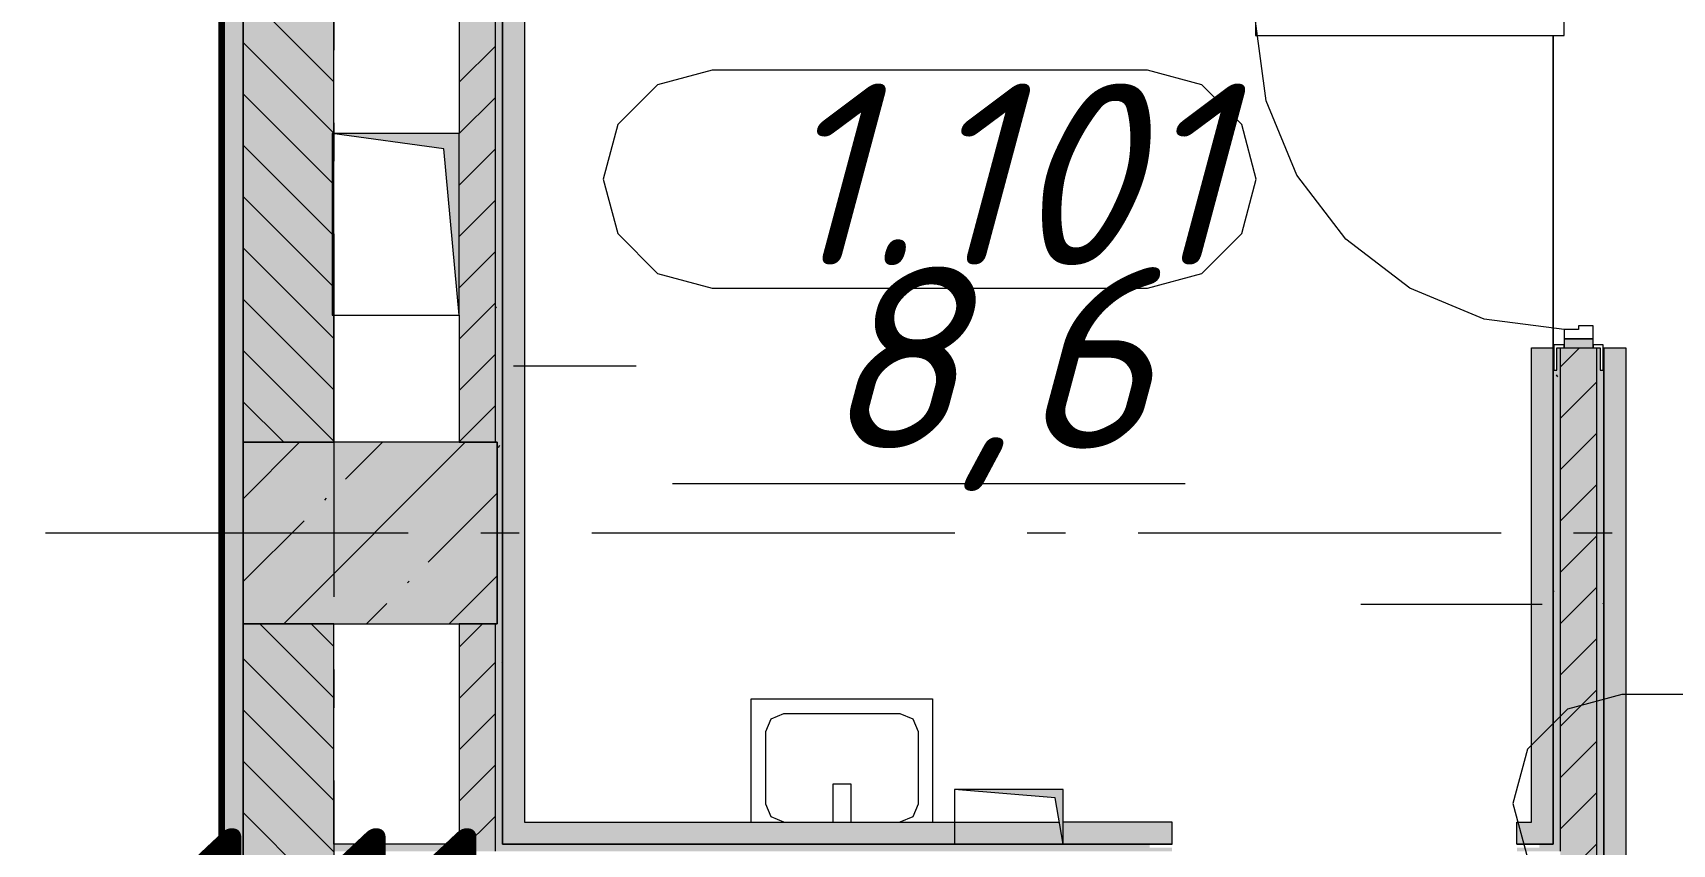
# Model space of a CAD drawing. Header units: millimetres. Extents: x -537608 to 253996, y -217170 to 186033.
# Drawn here: x -288856 to -284338, y -135357 to -133122 of the extents above; entities that cross this region are included whole.
import ezdxf

# ---------------------------------------------------------------- set-up
doc = ezdxf.new("R2010")
doc.units = ezdxf.units.MM
doc.layers.add('16) Лак 1.6м', color=160, linetype='Continuous', lineweight=90)
doc.layers.add('PDF _Геометрия', color=7, linetype='Continuous')
doc.layers.add('PDF _Текст', color=7, linetype='Continuous')
doc.layers.add('PDF _Сплошная заливка', color=7, linetype='Continuous', true_color=0xffffff)
doc.styles.add('PDF ISOCPEUR', font='isocpeur.ttf')
doc.styles.add('PDF ISOCPEUR Italic', font='isocpeui.ttf')

msp = doc.modelspace()

# ---------------------------------------------------------------- hatches: boundary and pattern name
at = {"layer": 'PDF _Сплошная заливка', "transparency": 33554559}
h = msp.add_hatch(color=256, dxfattribs=at)
h.paths.add_polyline_path([(-288026.1727, -150189.9804), (-288026.1727, -147199.9806), (-288276.1738, -147199.9806), (-288276.1738, -150189.9804)], flags=0)
h.paths.add_polyline_path([(-288026.1727, -146699.9783), (-288026.1727, -143499.9771), (-288276.1738, -143499.9771), (-288276.1738, -146699.9783)], flags=0)
h.paths.add_polyline_path([(-288026.1727, -142999.9771), (-288026.1727, -140199.9776), (-288276.1738, -140199.9776), (-288276.1738, -142999.9771)], flags=0)
h.paths.add_polyline_path([(-288026.1727, -139699.9775), (-288026.1727, -134749.975), (-288276.1738, -134749.975), (-288276.1738, -139699.9775)], flags=0)
h.paths.add_polyline_path([(-288276.1738, -134249.9749), (-288026.1727, -134249.9749), (-288026.1727, -133400.3178), (-288026.1727, -133399.6267), (-288026.1727, -132399.9732), (-288276.1738, -132399.9732), (-288276.1738, -134010.3489)], flags=0)
h = msp.add_hatch(color=256, dxfattribs=at)
h.paths.add_polyline_path([(-287581.172, -135376.67), (-287581.172, -134749.975), (-287681.1724, -134749.975), (-287681.1724, -135376.67)], flags=0)
h.paths.add_polyline_path([(-287681.1724, -134249.9749), (-287581.172, -134249.9749), (-287581.172, -132399.9732), (-287681.1724, -132399.9732), (-287681.1724, -134010.3489)], flags=0)
for points in [[(-287581.172, -135356.6691), (-287561.1732, -135356.6691), (-287561.1732, -132399.9732), (-287581.172, -132399.9732), (-287581.172, -134249.9749), (-287576.5216, -134249.9749), (-287576.5216, -134749.975), (-287581.172, -134749.975)], [(-288276.1738, -134749.975), (-287576.5216, -134749.975), (-287576.5216, -134249.9749), (-288276.5204, -134249.9749), (-288276.5204, -134749.975)]]:
    msp.add_hatch(color=256, dxfattribs=at).paths.add_polyline_path(points)
at = {"layer": 'PDF _Сплошная заливка', "true_color": 0xff7d7d, "transparency": 33554559}
msp.add_hatch(color=11, dxfattribs=at).paths.add_polyline_path([(-287542.4985, -135356.6691), (-287501.1726, -135356.6691), (-287501.1726, -132399.9732), (-287561.1732, -132399.9732), (-287561.1732, -135356.6691)])
at = {"layer": 'PDF _Сплошная заливка', "transparency": 33554559}
h = msp.add_hatch(color=256, dxfattribs=at)
h.paths.add_polyline_path([(-284666.1724, -142999.9771), (-284646.1715, -142999.9771), (-284646.1715, -142874.6299), (-284666.1724, -142874.6299), (-284666.1724, -142904.6313)], flags=0)
h.paths.add_polyline_path([(-284666.1724, -141924.63), (-284646.1715, -141924.63), (-284646.1715, -141204.6302), (-284666.1724, -141204.6302), (-284666.1724, -141894.6307)], flags=0)
h.paths.add_polyline_path([(-284666.1724, -141104.6298), (-284646.1715, -141104.6298), (-284646.1715, -140931.037), (-284666.1724, -140931.037)], flags=0)
h.paths.add_polyline_path([(-284646.1715, -140831.0366), (-284646.1715, -140551.6713), (-284656.172, -140551.6713), (-284656.172, -140613.6721), (-284664.1724, -140613.6721), (-284666.1724, -140831.0366)], flags=0)
h.paths.add_polyline_path([(-284646.1715, -139601.6715), (-284646.1715, -138381.6716), (-284666.1724, -138381.6716), (-284664.1724, -139539.6706), (-284656.172, -139539.6706), (-284656.172, -139601.6715)], flags=0)
h.paths.add_polyline_path([(-284646.1715, -138281.6712), (-284646.1715, -136936.561), (-284666.1724, -136936.561), (-284666.1724, -138281.6712)], flags=0)
h.paths.add_polyline_path([(-284646.1715, -136836.5606), (-284646.1715, -135476.6704), (-284666.1724, -135476.6704), (-284666.1724, -136836.5606)], flags=0)
h.paths.add_polyline_path([(-284666.1724, -135376.67), (-284646.1715, -135376.67), (-284646.1715, -133989.6267), (-284656.172, -133989.6267), (-284656.172, -134051.6275), (-284664.1724, -134051.6275), (-284666.1724, -135356.6691)], flags=0)
h.paths.add_polyline_path([(-284656.172, -133039.6268), (-284646.1715, -133039.6268), (-284646.1715, -132399.9732), (-284666.1724, -132399.9732), (-284664.1724, -132977.626), (-284656.172, -132977.626)], flags=0)
h = msp.add_hatch(color=256, dxfattribs=at)
h.paths.add_polyline_path([(-284591.0559, -143019.978), (-284546.1711, -143019.978), (-284546.1711, -142874.6299), (-284646.1715, -142874.6299), (-284646.1715, -143019.978)], flags=0)
h.paths.add_polyline_path([(-284646.1715, -141924.63), (-284546.1711, -141924.63), (-284546.1711, -140551.6713), (-284646.1715, -140551.6713), (-284646.1715, -141204.6302)], flags=0)
h.paths.add_polyline_path([(-284646.1715, -139601.6715), (-284546.1711, -139601.6715), (-284546.1711, -133989.6267), (-284646.1715, -133989.6267), (-284646.1715, -139003.0338)], flags=0)
h.paths.add_polyline_path([(-284646.1715, -133039.6268), (-284546.1711, -133039.6268), (-284546.1711, -132399.9732), (-284646.1715, -132399.9732), (-284646.1715, -132583.87)], flags=0)
h = msp.add_hatch(color=256, dxfattribs=at)
h.paths.add_polyline_path([(-284546.1711, -142999.9771), (-284526.1723, -142999.9771), (-284526.1723, -142874.6299), (-284546.1711, -142874.6299), (-284546.1711, -142925.8551)], flags=0)
h.paths.add_polyline_path([(-284526.1723, -141924.63), (-284528.1724, -140613.6721), (-284536.1728, -140613.6721), (-284536.1728, -140551.6713), (-284546.1711, -140551.6713), (-284546.1711, -141924.63)], flags=0)
h.paths.add_polyline_path([(-284526.1723, -139601.6715), (-284528.1724, -134051.6275), (-284536.1728, -134051.6275), (-284536.1728, -133989.6267), (-284546.1711, -133989.6267), (-284546.1711, -139601.6715), (-284536.1728, -139601.6715), (-284536.1728, -139539.6706), (-284528.1724, -139539.6706), (-284528.1724, -139601.6715)], flags=0)
h.paths.add_polyline_path([(-284526.1723, -133039.6268), (-284526.1723, -132399.9732), (-284546.1711, -132399.9732), (-284546.1711, -133039.6268), (-284536.1728, -133039.6268), (-284536.1728, -132977.626), (-284528.1724, -132977.626), (-284528.1724, -133039.6268)], flags=0)
at = {"layer": 'PDF _Сплошная заливка', "true_color": 0xfef929, "transparency": 33554559}
h = msp.add_hatch(color=2, dxfattribs=at)
h.paths.add_polyline_path([(-284466.1716, -142939.9785), (-284466.1716, -142874.6299), (-284518.1719, -142874.6299), (-284518.1719, -142904.6313), (-284526.1723, -142904.6313), (-284526.1723, -142939.9785)], flags=0)
h.paths.add_polyline_path([(-284466.1716, -141924.63), (-284466.1716, -140551.6713), (-284526.1723, -140551.6713), (-284526.1723, -141894.6307), (-284518.1719, -141894.6307), (-284518.1719, -141924.63)], flags=0)
h.paths.add_polyline_path([(-284466.1716, -139601.6715), (-284466.1716, -133989.6267), (-284526.1723, -133989.6267), (-284526.1723, -139601.6715)], flags=0)
h.paths.add_polyline_path([(-284466.1716, -133039.6268), (-284466.1716, -132399.9732), (-284526.1723, -132399.9732), (-284526.1723, -133039.6268)], flags=0)
at = {"layer": 'PDF _Сплошная заливка', "true_color": 0xff7d7d, "transparency": 33554559}
h = msp.add_hatch(color=11, dxfattribs=at)
h.paths.add_polyline_path([(-284726.171, -135356.6691), (-284666.1724, -135356.6691), (-284666.1724, -133989.6267), (-284726.171, -133989.6267), (-284726.171, -135296.6683)], flags=0)
h.paths.add_polyline_path([(-284666.1724, -133039.6268), (-284666.1724, -132459.9739), (-284726.171, -132459.9739), (-284726.171, -133039.6268)], flags=0)
h = msp.add_hatch(color=11, dxfattribs=at)
h.paths.add_polyline_path([(-286016.172, -135356.6691), (-286026.7602, -135296.6683), (-287501.1726, -135296.6683), (-287501.1726, -135356.6691), (-286038.6725, -135356.6691)], flags=0)
h.paths.add_polyline_path([(-285716.1728, -135356.6691), (-285716.1728, -135296.6683), (-286016.172, -135296.6683), (-286016.172, -135356.6691), (-285855.9599, -135356.6691)], flags=0)
h.paths.add_polyline_path([(-284726.171, -135356.6691), (-284726.171, -135296.6683), (-284766.1729, -135296.6683), (-284766.1729, -135356.6691)], flags=0)
at = {"layer": 'PDF _Сплошная заливка', "transparency": 33554559}
h = msp.add_hatch(color=256, dxfattribs=at)
h.paths.add_polyline_path([(-285726.1733, -135376.67), (-285716.1728, -135376.67), (-285716.1728, -135366.6695), (-285778.1715, -135366.6695), (-285778.1715, -135358.6691), (-287581.172, -135356.6691), (-287581.172, -135376.67), (-285855.9599, -135376.67)], flags=0)
h.paths.add_polyline_path([(-284704.1721, -135376.67), (-284666.1724, -135376.67), (-284666.1724, -135356.6691), (-284704.1721, -135358.6691), (-284704.1721, -135366.6695), (-284766.1729, -135366.6695), (-284766.1729, -135376.67), (-284756.1725, -135376.67)], flags=0)
h.paths.add_polyline_path([(-287681.1724, -135376.67), (-287681.1724, -135356.6691), (-288026.1727, -135356.6691), (-288026.1727, -135376.67)], flags=0)

# ---------------------------------------------------------------- linework, layer by layer
at = {"layer": '16) Лак 1.6м'}
msp.add_line((-288336.1724, -130199.6276), (-288336.1724, -139979.6291), dxfattribs=at)
at = {"layer": 'PDF _Геометрия', "color": 253, "lineweight": 9, "true_color": 0xaaaaaa}
for p, q in [((-288026.1727, -132169.6695), (-288026.1727, -133169.6696)), ((-286984.2093, -133225.0587), (-287134.21, -133265.2521)), ((-285784.2083, -133225.0587), (-286984.2093, -133225.0587)), ((-285634.2098, -133265.2521), (-285784.2083, -133225.0587)), ((-287134.21, -133265.2521), (-287244.0172, -133375.0593)), ((-285524.4005, -133375.0593), (-285634.2098, -133265.2521)), ((-288026.1727, -133369.6705), (-288026.1727, -133475.5033)), ((-287681.1724, -133399.6267), (-288031.174, -133399.6267)), ((-288031.174, -133399.6267), (-288031.174, -133899.6267)), ((-287723.674, -133442.1261), (-288031.174, -133399.6267)), ((-287681.1724, -133899.6267), (-287681.1724, -133399.6267)), ((-287244.0172, -133375.0593), (-287284.2106, -133525.06)), ((-285484.2091, -133525.06), (-285524.4005, -133375.0593)), ((-287681.1724, -133899.6267), (-287723.674, -133442.1261)), ((-287284.2106, -133525.06), (-287244.0172, -133675.0585)), ((-285524.4005, -133675.0585), (-285484.2091, -133525.06)), ((-288026.1727, -133675.5041), (-288026.1727, -134675.5043)), ((-287244.0172, -133675.0585), (-287134.21, -133784.8656)), ((-285634.2098, -133784.8656), (-285524.4005, -133675.0585)), ((-287134.21, -133784.8656), (-286984.2093, -133825.0592)), ((-286984.2093, -133825.0592), (-285784.2083, -133825.0592)), ((-285784.2083, -133825.0592), (-285634.2098, -133784.8656)), ((-288031.174, -133899.6267), (-287681.1724, -133899.6267)), ((-284546.1711, -134289.628), (-284546.1711, -134288.6269)), ((-287093.2479, -134363.0933), (-285680.3348, -134363.0933)), ((-288821.2761, -134499.6273), (-287821.276, -134499.6273)), ((-287621.2751, -134499.6273), (-287515.4423, -134499.6273)), ((-287315.4414, -134499.6273), (-286315.4413, -134499.6273)), ((-286115.4404, -134499.6273), (-286009.6076, -134499.6273)), ((-285809.6067, -134499.6273), (-284809.6066, -134499.6273)), ((-284609.6079, -134499.6273), (-284503.7729, -134499.6273)), ((-288026.1727, -134875.503), (-288026.1727, -134981.338)), ((-284476.9794, -134944.8733), (-284626.9801, -134985.0669)), ((-283276.9784, -134944.8733), (-284476.9794, -134944.8733)), ((-286876.1719, -135296.6683), (-286876.1719, -134956.6694)), ((-286876.1719, -134956.6694), (-286376.1718, -134956.6694)), ((-286821.5278, -135011.3136), (-286786.172, -134996.6691)), ((-286786.172, -134996.6691), (-286466.1718, -134996.6691)), ((-286466.1718, -134996.6691), (-286430.8182, -135011.3136)), ((-286376.1718, -134956.6694), (-286376.1718, -135296.6683)), ((-284626.9801, -134985.0669), (-284736.7872, -135094.874)), ((-286836.1722, -135046.6694), (-286821.5278, -135011.3136)), ((-286430.8182, -135011.3136), (-286416.1716, -135046.6694)), ((-286836.1722, -135246.6702), (-286836.1722, -135046.6694)), ((-286416.1716, -135046.6694), (-286416.1716, -135246.6702)), ((-284736.7872, -135094.874), (-284776.9807, -135244.8747)), ((-288026.1727, -135181.3367), (-288026.1727, -136181.3368)), ((-286601.1728, -135191.6558), (-286651.1731, -135191.6558)), ((-286651.1731, -135191.6558), (-286651.1731, -135296.6683)), ((-286601.1728, -135296.6683), (-286601.1728, -135191.6558)), ((-286016.172, -135206.6684), (-286316.1733, -135206.6684)), ((-286316.1733, -135206.6684), (-286316.1733, -135356.6691)), ((-286038.6725, -135229.1689), (-286316.1733, -135206.6684)), ((-286016.172, -135356.6691), (-286016.172, -135206.6684)), ((-286821.5278, -135282.0261), (-286836.1722, -135246.6702)), ((-286416.1716, -135246.6702), (-286430.8182, -135282.0261)), ((-286016.172, -135356.6691), (-286038.6725, -135229.1689)), ((-284776.9807, -135244.8747), (-284736.7872, -135394.8732)), ((-286786.1741, -135296.6683), (-286821.5278, -135282.0261)), ((-286430.8182, -135282.0261), (-286466.1718, -135296.6683)), ((-286316.1733, -135356.6691), (-286016.172, -135356.6691))]:
    msp.add_line(p, q, dxfattribs=at)
at = {"layer": 'PDF _Геометрия', "lineweight": 9}
for p, q in [((-288276.1738, -132399.9732), (-288276.1738, -134249.9749)), ((-288276.1738, -134249.9749), (-288276.1738, -132399.9732)), ((-288026.1727, -134249.9749), (-288026.1727, -132399.9732)), ((-287681.1724, -132399.9732), (-287681.1724, -133399.6267)), ((-287581.172, -134249.9749), (-287581.172, -132399.9732)), ((-287561.1732, -132399.9732), (-287561.1732, -135356.6691)), ((-287561.1732, -135356.6691), (-287561.1732, -132399.9732)), ((-287501.1726, -132459.9739), (-287501.1726, -135296.6683)), ((-288026.1727, -133257.1269), (-288276.1738, -133007.1258)), ((-285486.1726, -133089.627), (-285486.1726, -133129.6268)), ((-285457.2089, -133309.6224), (-285486.1726, -133089.627)), ((-284636.1711, -133129.6268), (-284636.1711, -133089.627)), ((-288026.1727, -133398.5481), (-288276.1738, -133148.547)), ((-285486.1726, -133129.6268), (-284636.1711, -133129.6268)), ((-287681.1724, -133258.4618), (-287581.172, -133158.4613)), ((-288026.1727, -133539.9692), (-288276.1738, -133289.9681)), ((-287681.1724, -133399.8829), (-287581.172, -133299.8825)), ((-285372.2943, -133514.6268), (-285457.2089, -133309.6224)), ((-288026.1727, -133681.3904), (-288276.1738, -133431.3914)), ((-287681.1724, -133541.304), (-287581.172, -133441.3036)), ((-285237.2136, -133690.6674), (-285372.2943, -133514.6268)), ((-288026.1727, -133822.8115), (-288276.1738, -133572.8125)), ((-287681.1724, -133682.7251), (-287581.172, -133582.7247)), ((-285061.1729, -133825.7481), (-285237.2136, -133690.6674)), ((-288026.1727, -133964.2326), (-288276.1738, -133714.2337)), ((-287681.1724, -133824.1463), (-287581.172, -133724.1459)), ((-284856.1686, -133910.6628), (-285061.1729, -133825.7481)), ((-288026.1727, -134105.6538), (-288276.1738, -133855.6548)), ((-287681.1724, -133965.5675), (-287581.172, -133865.567)), ((-287681.1724, -133899.6267), (-287681.1724, -134249.9749)), ((-284636.1711, -133939.6265), (-284856.1686, -133910.6628)), ((-284636.1711, -133939.6265), (-284636.1711, -133964.6266)), ((-284596.1713, -133939.6265), (-284636.1711, -133939.6265)), ((-284556.1716, -133929.626), (-284596.1713, -133929.626)), ((-284596.1713, -133929.626), (-284596.1713, -133939.6265)), ((-284556.1716, -133964.6266), (-284556.1716, -133929.626)), ((-288026.1727, -134247.0771), (-288276.1738, -133997.0759)), ((-287681.1724, -134106.9886), (-287581.172, -134006.9903)), ((-284726.171, -133989.6267), (-284666.1724, -133989.6267)), ((-284726.171, -135296.6683), (-284726.171, -133989.6267)), ((-284666.1724, -133989.6267), (-284666.1724, -135356.6691)), ((-284666.1724, -135356.6691), (-284666.1724, -133989.6267)), ((-284636.1711, -133981.6263), (-284664.1724, -133981.6263)), ((-284664.1724, -133981.6263), (-284664.1724, -134051.6275)), ((-284656.172, -133989.6267), (-284636.1711, -133989.6267)), ((-284656.172, -134051.6275), (-284656.172, -133989.6267)), ((-284646.1715, -134041.838), (-284593.9602, -133989.6267)), ((-284646.1715, -135376.67), (-284646.1715, -133989.6267)), ((-284636.1711, -133964.6266), (-284556.1716, -133964.6266)), ((-284556.1716, -133964.6266), (-284636.1711, -133964.6266)), ((-284636.1711, -133964.6266), (-284636.1711, -133989.6267)), ((-284636.1711, -133989.6267), (-284636.1711, -133981.6263)), ((-284636.1711, -133989.6267), (-284556.1716, -133989.6267)), ((-284556.1716, -133989.6267), (-284556.1716, -133964.6266)), ((-284528.1724, -133981.6263), (-284556.1716, -133981.6263)), ((-284556.1716, -133981.6263), (-284556.1716, -133989.6267)), ((-284556.1716, -133989.6267), (-284536.1728, -133989.6267)), ((-284546.1711, -139601.6715), (-284546.1711, -133989.6267)), ((-284536.1728, -133989.6267), (-284536.1728, -134051.6275)), ((-284528.1724, -134051.6275), (-284528.1724, -133981.6263)), ((-284526.1723, -139601.6715), (-284526.1723, -133989.6267)), ((-284526.1723, -133989.6267), (-284466.1716, -133989.6267)), ((-284526.1723, -133989.6267), (-284526.1723, -139601.6715)), ((-284466.1716, -133989.6267), (-284466.1716, -139601.6715)), ((-287531.1739, -134038.9466), (-287193.6488, -134038.9466)), ((-284664.1724, -134051.6275), (-284656.172, -134051.6275)), ((-284536.1728, -134051.6275), (-284528.1724, -134051.6275)), ((-284646.1715, -134183.2592), (-284546.1711, -134083.2587)), ((-288164.696, -134249.9749), (-288276.1738, -134138.4971)), ((-287681.1724, -134248.4097), (-287581.172, -134148.4114)), ((-284646.1715, -134324.6803), (-284546.1711, -134224.6798)), ((-288276.5204, -134405.8036), (-288120.6917, -134249.9749)), ((-288276.1738, -134249.9749), (-288276.5204, -134249.9749)), ((-288276.5204, -134249.9749), (-288276.5204, -134749.975)), ((-288276.1738, -134249.9749), (-288026.1727, -134249.9749)), ((-288026.1727, -134249.9749), (-288276.1738, -134249.9749)), ((-288276.1738, -134749.975), (-288276.1738, -134249.9749)), ((-288164.4936, -134749.975), (-287664.4935, -134249.9749)), ((-287681.1724, -134249.9749), (-288026.1727, -134249.9749)), ((-287994.5824, -134351.9647), (-287892.5926, -134249.9749)), ((-287581.172, -134249.9749), (-287681.1724, -134249.9749)), ((-287681.1724, -134249.9749), (-287581.172, -134249.9749)), ((-287576.5216, -134249.9749), (-287581.172, -134249.9749)), ((-287581.172, -134249.9749), (-287576.5216, -134249.9749)), ((-287576.5216, -134749.975), (-287576.5216, -134249.9749)), ((-287576.5216, -134249.9749), (-287576.5216, -134749.975)), ((-284646.1715, -134466.1015), (-284546.1711, -134366.101)), ((-288051.6077, -134408.99), (-288046.8669, -134404.2492)), ((-287766.4833, -134580.0638), (-287576.5216, -134390.1)), ((-288276.5204, -134633.9027), (-288108.633, -134466.0153)), ((-284646.1715, -134607.5226), (-284546.1711, -134507.5243)), ((-287823.5086, -134637.0891), (-287818.7678, -134632.3462)), ((-287708.2975, -134749.975), (-287576.5216, -134618.1991)), ((-284646.1715, -134748.9437), (-284546.1711, -134648.9454)), ((-287936.3945, -134749.975), (-287880.5339, -134694.1123)), ((-284696.1717, -134697.0058), (-285196.1718, -134697.0058)), ((-288276.5204, -134749.975), (-288276.1738, -134749.975)), ((-288276.1738, -134749.975), (-288026.1727, -134749.975)), ((-288026.1727, -134749.975), (-288276.1738, -134749.975)), ((-288276.1738, -134749.975), (-288276.1738, -139699.9775)), ((-288276.1738, -139699.9775), (-288276.1738, -134749.975)), ((-288026.1727, -134954.1827), (-288230.3826, -134749.975)), ((-288026.1727, -134812.7616), (-288088.9593, -134749.975)), ((-288026.1727, -134749.975), (-287681.1724, -134749.975)), ((-288026.1727, -135356.6691), (-288026.1727, -134749.975)), ((-287681.1724, -134814.0964), (-287617.051, -134749.975)), ((-287681.1724, -134749.975), (-287581.172, -134749.975)), ((-287581.172, -134749.975), (-287681.1724, -134749.975)), ((-287681.1724, -134749.975), (-287681.1724, -135356.6691)), ((-287581.172, -134749.975), (-287576.5216, -134749.975)), ((-287576.5216, -134749.975), (-287581.172, -134749.975)), ((-287581.172, -135356.6691), (-287581.172, -134749.975)), ((-284646.1715, -134890.367), (-284546.1711, -134790.3665)), ((-288026.1727, -135095.6039), (-288276.1738, -134845.6049)), ((-287681.1724, -134955.5176), (-287581.172, -134855.5171)), ((-284646.1715, -135031.7882), (-284546.1711, -134931.7877)), ((-288026.1727, -135237.025), (-288276.1738, -134987.0261)), ((-287681.1724, -135096.9387), (-287581.172, -134996.9383)), ((-284646.1715, -135173.2093), (-284546.1711, -135073.2089)), ((-288026.1727, -135378.4483), (-288276.1738, -135128.4472)), ((-287681.1724, -135238.3599), (-287581.172, -135138.3616)), ((-284646.1715, -135314.6304), (-284546.1711, -135214.63)), ((-288026.1727, -135519.8695), (-288276.1738, -135269.8683)), ((-287678.0614, -135376.67), (-287581.172, -135279.7827)), ((-287501.1726, -135296.6683), (-286026.7602, -135296.6683)), ((-285716.1728, -135296.6683), (-286016.172, -135296.6683)), ((-285716.1728, -135356.6691), (-285716.1728, -135296.6683)), ((-284766.1729, -135356.6691), (-284766.1729, -135296.6683)), ((-284766.1729, -135296.6683), (-284726.171, -135296.6683)), ((-288026.1727, -135356.6691), (-288026.1727, -135376.67)), ((-287681.1724, -135356.6691), (-288026.1727, -135356.6691)), ((-287681.1724, -135356.6691), (-287681.1724, -135376.67)), ((-287581.172, -135376.67), (-287581.172, -135356.6691)), ((-287561.1732, -135356.6691), (-287501.1726, -135356.6691)), ((-287501.1726, -135356.6691), (-287561.1732, -135356.6691)), ((-287501.1726, -135356.6691), (-285716.1728, -135356.6691)), ((-285716.1728, -135356.6691), (-287501.1726, -135356.6691)), ((-284726.171, -135356.6691), (-284766.1729, -135356.6691)), ((-284766.1729, -135356.6691), (-284726.171, -135356.6691)), ((-284666.1724, -135356.6691), (-284726.171, -135356.6691)), ((-284726.171, -135356.6691), (-284666.1724, -135356.6691)), ((-284646.1715, -135456.0516), (-284546.1711, -135356.0511))]:
    msp.add_line(p, q, dxfattribs=at)
at = {"layer": 'PDF _Геометрия', "color": 9, "lineweight": 9, "true_color": 0xc0c0c0}
for p, q in [((-284666.1724, -133129.6268), (-284666.1724, -133989.6267)), ((-284666.1724, -133989.6267), (-284666.1724, -133129.6268))]:
    msp.add_line(p, q, dxfattribs=at)
at = {"layer": 'PDF _Геометрия', "color": 8, "lineweight": 9, "true_color": 0x787878}
for p, q in [((-287578.0653, -133881.0016), (-287581.172, -133875.617)), ((-284653.5475, -134069.6111), (-284656.8997, -134063.8046)), ((-287570.0369, -134259.2197), (-287573.3891, -134265.0263)), ((-284663.5114, -134661.9536), (-284666.1724, -134657.3463)), ((-284526.1723, -134696.6334), (-284528.0755, -134693.3329)), ((-287561.1732, -134853.4675), (-287563.4252, -134857.3665))]:
    msp.add_line(p, q, dxfattribs=at)
at = {"layer": 'PDF _Сплошная заливка', "color": 11, "lineweight": 35, "true_color": 0xff7d7d, "transparency": 33554559}
msp.add_solid([(-288276.5204, -139979.6291), (-288276.1738, -130199.6276), (-288336.1724, -139979.6291), (-288336.1724, -130199.6276)], dxfattribs=at)
at = {"layer": 'PDF _Сплошная заливка', "color": 254, "lineweight": 35, "true_color": 0xe2e2e2, "transparency": 33554559}
for points in [[(-287681.1724, -133899.6267), (-287681.1724, -133399.6267), (-287723.674, -133442.1261), (-288031.174, -133399.6267)], [(-286016.172, -135356.6691), (-286016.172, -135206.6684), (-286038.6725, -135229.1689), (-286316.1733, -135206.6684)]]:
    msp.add_solid(points, dxfattribs=at)
at = {"layer": 'PDF _Сплошная заливка', "color": 7, "lineweight": 35, "true_color": 0xf4f4f4, "transparency": 33554559}
msp.add_solid([(-284556.1716, -133989.6267), (-284556.1716, -133964.6266), (-284636.1711, -133989.6267), (-284636.1711, -133964.6266)], dxfattribs=at)

# ---------------------------------------------------------------- texts
at = {"layer": 'PDF _Текст', "char_height": 500, "attachment_point": 4}
for s, insert, style in [('1.101', (-286812.5435, -133511.7741), 'PDF ISOCPEUR Italic'), ('8,6', (-286686.5397, -134075.7191), 'PDF ISOCPEUR Italic'), ('СТ_-_1.11_*_', (-290171.366, -135586.9254), 'PDF ISOCPEUR')]:
    msp.add_mtext(s, dxfattribs=dict(at, insert=insert, style=style))

doc.saveas('drawing.dxf')
